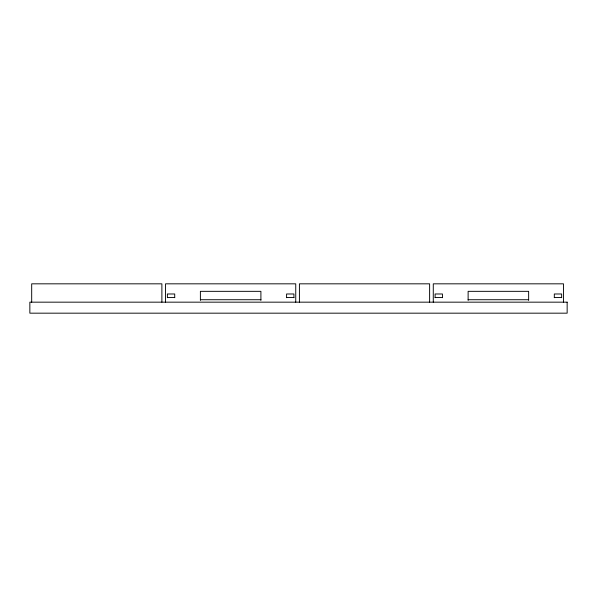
<?xml version="1.0" encoding="UTF-8"?>
<svg xmlns="http://www.w3.org/2000/svg" width="597" height="597" viewBox="0 0 597 597"><rect width="100%" height="100%" fill="white"/><g stroke="black" fill="none" stroke-linecap="round" stroke-linejoin="round"><path stroke-width="0.9" d="M167.384 297.515L174.72 297.515M286.582 297.515L293.918 297.515M435.116 297.515L442.452 297.515M554.314 297.515L561.65 297.515M200.391 299.724L260.904 299.724M468.123 299.724L528.644 299.724M563.486 302.164L563.486 283.829L433.28 283.829L433.28 302.164M561.65 297.709L561.65 293.985L554.314 293.985L554.314 297.709M528.644 300.395L528.644 291.336L468.123 291.336L468.123 300.395M442.452 297.709L442.452 293.985L435.116 293.985L435.116 297.709M429.616 302.164L429.616 283.829L299.418 283.829L299.418 302.164M295.746 302.164L295.746 283.829L165.548 283.829L165.548 302.164M293.918 297.709L293.918 293.985L286.582 293.985L286.582 297.709M260.904 300.395L260.904 291.336L200.391 291.336L200.391 300.395M174.72 297.709L174.72 293.985L167.384 293.985L167.384 297.709M161.884 302.164L161.884 283.829L31.686 283.829L31.686 302.164M567.15 302.164L29.85 302.164L29.85 313.171L567.15 313.171L567.15 302.164"/></g></svg>
